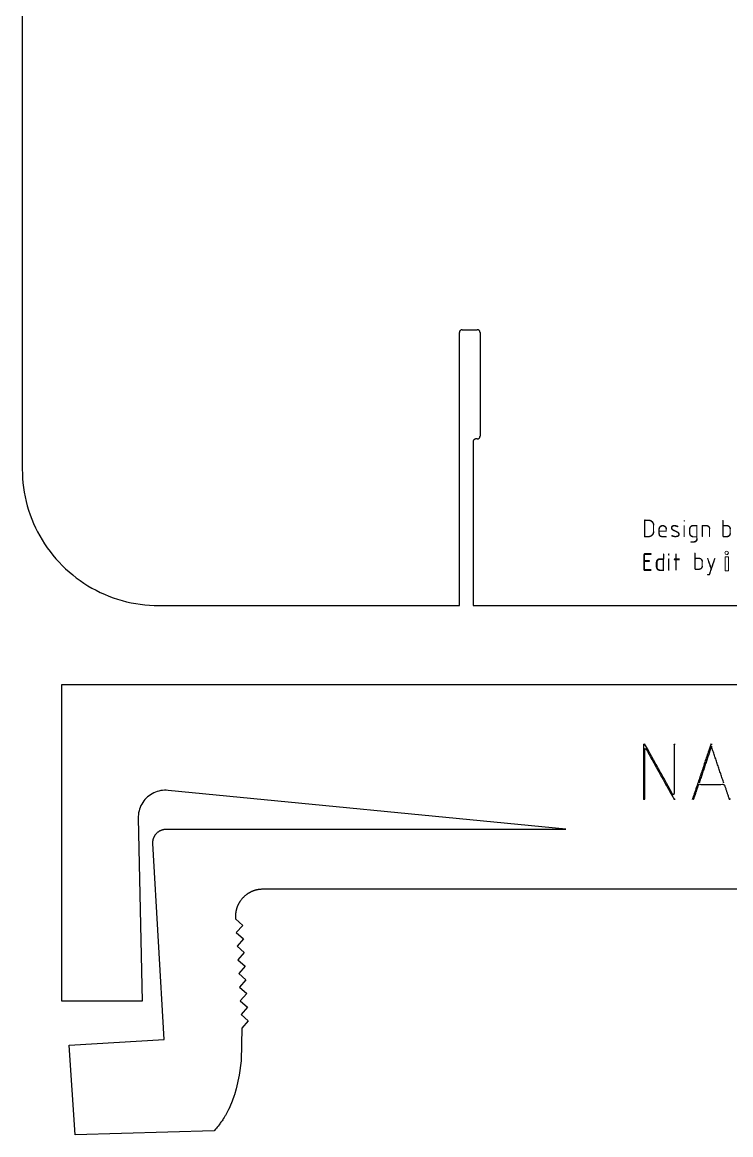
# Model space of a CAD drawing. Header units: millimetres. Extents: x -135 to -30, y -174 to 155.
# Drawn here: x -134.8 to -83, y -174.2 to -92.7 of the extents above; entities that cross this region are included whole.
import ezdxf

# ---------------------------------------------------------------- set-up
doc = ezdxf.new("R2010")
doc.units = ezdxf.units.MM
doc.header["$MEASUREMENT"] = 0
doc.layers.add('LAYER 03', color=5, linetype='Continuous')

msp = doc.modelspace()

# ---------------------------------------------------------------- linework, layer by layer
for p, q in [((-134.816, 10.378), (-134.816, -125.411)), ((-102.814, -115.383), (-102.816, -115.411)), ((-102.816, -123.011), (-102.816, -115.411)), ((-102.808, -115.355), (-102.814, -115.383)), ((-102.798, -115.328), (-102.808, -115.355)), ((-102.784, -115.303), (-102.798, -115.328)), ((-102.767, -115.28), (-102.784, -115.303)), ((-102.747, -115.26), (-102.767, -115.28)), ((-102.724, -115.243), (-102.747, -115.26)), ((-102.699, -115.229), (-102.724, -115.243)), ((-102.673, -115.219), (-102.699, -115.229)), ((-102.645, -115.213), (-102.673, -115.219)), ((-102.616, -115.211), (-102.645, -115.213)), ((-102.616, -115.211), (-101.516, -115.211)), ((-101.488, -115.213), (-101.516, -115.211)), ((-101.46, -115.219), (-101.488, -115.213)), ((-101.433, -115.229), (-101.46, -115.219)), ((-101.408, -115.243), (-101.433, -115.229)), ((-101.385, -115.26), (-101.408, -115.243)), ((-101.365, -115.28), (-101.385, -115.26)), ((-101.348, -115.303), (-101.365, -115.28)), ((-101.334, -115.328), (-101.348, -115.303)), ((-101.324, -115.355), (-101.334, -115.328)), ((-101.318, -115.383), (-101.324, -115.355)), ((-101.316, -115.411), (-101.318, -115.383)), ((-101.316, -115.411), (-101.316, -123.011)), ((-102.816, -135.411), (-102.816, -123.011)), ((-101.814, -123.383), (-101.816, -123.411)), ((-101.816, -123.411), (-101.816, -135.411)), ((-101.808, -123.355), (-101.814, -123.383)), ((-101.798, -123.328), (-101.808, -123.355)), ((-101.784, -123.303), (-101.798, -123.328)), ((-101.767, -123.28), (-101.784, -123.303)), ((-101.747, -123.26), (-101.767, -123.28)), ((-101.724, -123.243), (-101.747, -123.26)), ((-101.699, -123.229), (-101.724, -123.243)), ((-101.673, -123.219), (-101.699, -123.229)), ((-101.645, -123.213), (-101.673, -123.219)), ((-101.616, -123.211), (-101.645, -123.213)), ((-101.516, -123.211), (-101.616, -123.211)), ((-101.516, -123.211), (-101.488, -123.209)), ((-101.488, -123.209), (-101.46, -123.203)), ((-101.46, -123.203), (-101.433, -123.193)), ((-101.433, -123.193), (-101.408, -123.18)), ((-101.408, -123.18), (-101.385, -123.162)), ((-101.385, -123.162), (-101.365, -123.142)), ((-101.365, -123.142), (-101.348, -123.119)), ((-101.348, -123.119), (-101.334, -123.094)), ((-101.334, -123.094), (-101.324, -123.068)), ((-101.324, -123.068), (-101.318, -123.04)), ((-101.318, -123.04), (-101.316, -123.011)), ((-134.816, -125.411), (-134.81, -125.753)), ((-134.81, -125.753), (-134.793, -126.094)), ((-134.793, -126.094), (-134.764, -126.434)), ((-134.764, -126.434), (-134.723, -126.773)), ((-134.723, -126.773), (-134.671, -127.11)), ((-134.671, -127.11), (-134.607, -127.446)), ((-134.607, -127.446), (-134.532, -127.779)), ((-134.532, -127.779), (-134.445, -128.109)), ((-134.445, -128.109), (-134.348, -128.436)), ((-134.348, -128.436), (-134.239, -128.76)), ((-134.239, -128.76), (-134.119, -129.08)), ((-134.119, -129.08), (-133.988, -129.395)), ((-133.988, -129.395), (-133.847, -129.706)), ((-133.847, -129.706), (-133.695, -130.012)), ((-133.695, -130.012), (-133.533, -130.312)), ((-133.533, -130.312), (-133.36, -130.607)), ((-133.36, -130.607), (-133.178, -130.896)), ((-133.178, -130.896), (-132.986, -131.178)), ((-132.986, -131.178), (-132.784, -131.454)), ((-132.784, -131.454), (-132.573, -131.722)), ((-132.573, -131.722), (-132.353, -131.983)), ((-132.353, -131.983), (-132.125, -132.237)), ((-132.125, -132.237), (-131.887, -132.482)), ((-131.887, -132.482), (-131.642, -132.72)), ((-131.642, -132.72), (-131.388, -132.948)), ((-131.388, -132.948), (-131.127, -133.168)), ((-131.127, -133.168), (-130.859, -133.379)), ((-130.859, -133.379), (-130.583, -133.581)), ((-130.583, -133.581), (-130.301, -133.773)), ((-130.301, -133.773), (-130.012, -133.956)), ((-130.012, -133.956), (-129.717, -134.128)), ((-129.717, -134.128), (-129.417, -134.29)), ((-129.417, -134.29), (-129.111, -134.442)), ((-129.111, -134.442), (-128.8, -134.583)), ((-128.8, -134.583), (-128.485, -134.714)), ((-128.485, -134.714), (-128.165, -134.834)), ((-128.165, -134.834), (-127.841, -134.943)), ((-127.841, -134.943), (-127.514, -135.04)), ((-127.514, -135.04), (-127.184, -135.127)), ((-127.184, -135.127), (-126.851, -135.202)), ((-126.851, -135.202), (-126.515, -135.266)), ((-126.515, -135.266), (-126.178, -135.318)), ((-126.178, -135.318), (-125.839, -135.359)), ((-125.839, -135.359), (-125.499, -135.388)), ((-125.499, -135.388), (-125.158, -135.405)), ((-125.158, -135.405), (-124.816, -135.411)), ((-124.816, -135.411), (-102.816, -135.411)), ((-101.816, -135.411), (-63.816, -135.411)), ((-131.919, -164.382), (-131.919, -141.178)), ((-131.919, -141.178), (-82.379, -141.178)), ((-124.94, -149.024), (-125.067, -149.07)), ((-124.809, -148.988), (-124.94, -149.024)), ((-124.677, -148.96), (-124.809, -148.988)), ((-124.543, -148.941), (-124.677, -148.96)), ((-124.408, -148.931), (-124.543, -148.941)), ((-124.273, -148.931), (-124.408, -148.931)), ((-124.138, -148.939), (-124.273, -148.931)), ((-95.032, -151.773), (-124.138, -148.939)), ((-125.998, -149.824), (-126.069, -149.939)), ((-125.92, -149.714), (-125.998, -149.824)), ((-125.834, -149.609), (-125.92, -149.714)), ((-125.741, -149.511), (-125.834, -149.609)), ((-125.642, -149.419), (-125.741, -149.511)), ((-125.537, -149.334), (-125.642, -149.419)), ((-125.427, -149.256), (-125.537, -149.334)), ((-125.311, -149.186), (-125.427, -149.256)), ((-125.191, -149.124), (-125.311, -149.186)), ((-125.067, -149.07), (-125.191, -149.124)), ((-126.3, -150.571), (-126.319, -150.705)), ((-126.271, -150.439), (-126.3, -150.571)), ((-126.233, -150.309), (-126.271, -150.439)), ((-126.187, -150.182), (-126.233, -150.309)), ((-126.132, -150.058), (-126.187, -150.182)), ((-126.069, -149.939), (-126.132, -150.058)), ((-126.33, -150.84), (-126.332, -150.975)), ((-126.332, -150.975), (-126.029, -164.382)), ((-126.319, -150.705), (-126.33, -150.84)), ((-125.149, -152.313), (-125.137, -152.291)), ((-125.137, -152.291), (-125.125, -152.268)), ((-125.125, -152.268), (-125.111, -152.246)), ((-125.111, -152.246), (-125.098, -152.225)), ((-125.098, -152.225), (-125.083, -152.204)), ((-125.083, -152.204), (-125.061, -152.173)), ((-125.061, -152.173), (-125.038, -152.143)), ((-125.038, -152.143), (-125.014, -152.115)), ((-125.014, -152.115), (-124.989, -152.087)), ((-124.989, -152.087), (-124.963, -152.06)), ((-124.963, -152.06), (-124.935, -152.035)), ((-124.935, -152.035), (-124.907, -152.01)), ((-124.907, -152.01), (-124.878, -151.986)), ((-124.878, -151.986), (-124.857, -151.97)), ((-124.857, -151.97), (-124.837, -151.955)), ((-124.837, -151.955), (-124.816, -151.941)), ((-124.816, -151.941), (-124.794, -151.927)), ((-124.794, -151.927), (-124.772, -151.913)), ((-124.772, -151.913), (-124.75, -151.901)), ((-124.75, -151.901), (-124.727, -151.888)), ((-124.727, -151.888), (-124.704, -151.877)), ((-124.704, -151.877), (-124.681, -151.865)), ((-124.681, -151.865), (-124.657, -151.855)), ((-124.657, -151.855), (-124.634, -151.845)), ((-124.634, -151.845), (-124.61, -151.836)), ((-124.61, -151.836), (-124.585, -151.827)), ((-124.585, -151.827), (-124.561, -151.819)), ((-124.561, -151.819), (-124.536, -151.812)), ((-124.536, -151.812), (-124.511, -151.805)), ((-124.511, -151.805), (-124.486, -151.799)), ((-124.486, -151.799), (-124.461, -151.793)), ((-124.461, -151.793), (-124.436, -151.789)), ((-124.436, -151.789), (-124.411, -151.784)), ((-124.411, -151.784), (-124.374, -151.779)), ((-124.374, -151.779), (-124.336, -151.776)), ((-124.336, -151.776), (-124.299, -151.774)), ((-124.299, -151.774), (-124.261, -151.773)), ((-124.261, -151.773), (-122.261, -151.773)), ((-122.261, -151.773), (-95.032, -151.773)), ((-125.261, -152.757), (-125.26, -152.719)), ((-125.261, -152.794), (-125.261, -152.757)), ((-125.26, -152.831), (-125.261, -152.794)), ((-125.26, -152.719), (-125.257, -152.681)), ((-124.422, -167.175), (-125.26, -152.831)), ((-125.257, -152.681), (-125.254, -152.656)), ((-125.254, -152.656), (-125.251, -152.63)), ((-125.251, -152.63), (-125.247, -152.605)), ((-125.247, -152.605), (-125.242, -152.58)), ((-125.242, -152.58), (-125.237, -152.555)), ((-125.237, -152.555), (-125.231, -152.53)), ((-125.231, -152.53), (-125.225, -152.505)), ((-125.225, -152.505), (-125.217, -152.48)), ((-125.217, -152.48), (-125.21, -152.456)), ((-125.21, -152.456), (-125.201, -152.431)), ((-125.201, -152.431), (-125.192, -152.407)), ((-125.192, -152.407), (-125.182, -152.383)), ((-125.182, -152.383), (-125.172, -152.36)), ((-125.172, -152.36), (-125.161, -152.336)), ((-125.161, -152.336), (-125.149, -152.313)), ((-118.078, -156.374), (-118.101, -156.385)), ((-118.055, -156.363), (-118.078, -156.374)), ((-118.031, -156.352), (-118.055, -156.363)), ((-118.008, -156.342), (-118.031, -156.352)), ((-117.984, -156.331), (-118.008, -156.342)), ((-117.96, -156.322), (-117.984, -156.331)), ((-117.936, -156.312), (-117.96, -156.322)), ((-117.912, -156.303), (-117.936, -156.312)), ((-117.888, -156.294), (-117.912, -156.303)), ((-117.863, -156.286), (-117.888, -156.294)), ((-117.839, -156.278), (-117.863, -156.286)), ((-117.814, -156.27), (-117.839, -156.278)), ((-117.79, -156.262), (-117.814, -156.27)), ((-117.765, -156.255), (-117.79, -156.262)), ((-117.74, -156.248), (-117.765, -156.255)), ((-117.715, -156.241), (-117.74, -156.248)), ((-117.691, -156.235), (-117.715, -156.241)), ((-117.666, -156.229), (-117.691, -156.235)), ((-117.641, -156.224), (-117.666, -156.229)), ((-117.616, -156.218), (-117.641, -156.224)), ((-117.591, -156.213), (-117.616, -156.218)), ((-117.566, -156.209), (-117.591, -156.213)), ((-117.541, -156.205), (-117.566, -156.209)), ((-117.515, -156.201), (-117.541, -156.205)), ((-117.465, -156.194), (-117.515, -156.201)), ((-117.415, -156.188), (-117.465, -156.194)), ((-117.365, -156.184), (-117.415, -156.188)), ((-117.315, -156.18), (-117.365, -156.184)), ((-117.265, -156.179), (-117.315, -156.18)), ((-117.215, -156.178), (-117.265, -156.179)), ((-116.965, -156.178), (-117.215, -156.178)), ((-95.032, -156.178), (-116.965, -156.178)), ((-82.379, -156.178), (-95.032, -156.178)), ((-118.955, -157.191), (-118.967, -157.213)), ((-118.942, -157.168), (-118.955, -157.191)), ((-118.929, -157.146), (-118.942, -157.168)), ((-118.916, -157.125), (-118.929, -157.146)), ((-118.902, -157.103), (-118.916, -157.125)), ((-118.888, -157.082), (-118.902, -157.103)), ((-118.874, -157.06), (-118.888, -157.082)), ((-118.86, -157.039), (-118.874, -157.06)), ((-118.83, -156.998), (-118.86, -157.039)), ((-118.8, -156.958), (-118.83, -156.998)), ((-118.769, -156.918), (-118.8, -156.958)), ((-118.737, -156.88), (-118.769, -156.918)), ((-118.704, -156.842), (-118.737, -156.88)), ((-118.67, -156.806), (-118.704, -156.842)), ((-118.636, -156.77), (-118.67, -156.806)), ((-118.6, -156.735), (-118.636, -156.77)), ((-118.564, -156.701), (-118.6, -156.735)), ((-118.526, -156.667), (-118.564, -156.701)), ((-118.487, -156.635), (-118.526, -156.667)), ((-118.448, -156.603), (-118.487, -156.635)), ((-118.428, -156.587), (-118.448, -156.603)), ((-118.408, -156.572), (-118.428, -156.587)), ((-118.387, -156.557), (-118.408, -156.572)), ((-118.366, -156.542), (-118.387, -156.557)), ((-118.345, -156.528), (-118.366, -156.542)), ((-118.324, -156.513), (-118.345, -156.528)), ((-118.303, -156.499), (-118.324, -156.513)), ((-118.281, -156.485), (-118.303, -156.499)), ((-118.259, -156.472), (-118.281, -156.485)), ((-118.237, -156.459), (-118.259, -156.472)), ((-118.215, -156.446), (-118.237, -156.459)), ((-118.193, -156.433), (-118.215, -156.446)), ((-118.17, -156.42), (-118.193, -156.433)), ((-118.147, -156.408), (-118.17, -156.42)), ((-118.124, -156.396), (-118.147, -156.408)), ((-118.101, -156.385), (-118.124, -156.396)), ((-119.207, -157.994), (-119.211, -158.044)), ((-119.204, -157.968), (-119.207, -157.994)), ((-119.202, -157.943), (-119.204, -157.968)), ((-119.198, -157.918), (-119.202, -157.943)), ((-119.195, -157.893), (-119.198, -157.918)), ((-119.191, -157.867), (-119.195, -157.893)), ((-119.187, -157.842), (-119.191, -157.867)), ((-119.183, -157.817), (-119.187, -157.842)), ((-119.178, -157.792), (-119.183, -157.817)), ((-119.173, -157.766), (-119.178, -157.792)), ((-119.167, -157.741), (-119.173, -157.766)), ((-119.161, -157.716), (-119.167, -157.741)), ((-119.155, -157.691), (-119.161, -157.716)), ((-119.149, -157.666), (-119.155, -157.691)), ((-119.142, -157.642), (-119.149, -157.666)), ((-119.135, -157.617), (-119.142, -157.642)), ((-119.128, -157.592), (-119.135, -157.617)), ((-119.12, -157.567), (-119.128, -157.592)), ((-119.112, -157.543), (-119.12, -157.567)), ((-119.104, -157.518), (-119.112, -157.543)), ((-119.095, -157.494), (-119.104, -157.518)), ((-119.086, -157.47), (-119.095, -157.494)), ((-119.077, -157.446), (-119.086, -157.47)), ((-119.067, -157.422), (-119.077, -157.446)), ((-119.057, -157.398), (-119.067, -157.422)), ((-119.047, -157.374), (-119.057, -157.398)), ((-119.036, -157.351), (-119.047, -157.374)), ((-119.026, -157.327), (-119.036, -157.351)), ((-119.014, -157.304), (-119.026, -157.327)), ((-119.003, -157.281), (-119.014, -157.304)), ((-118.991, -157.258), (-119.003, -157.281)), ((-118.979, -157.235), (-118.991, -157.258)), ((-118.967, -157.213), (-118.979, -157.235)), ((-119.214, -158.095), (-119.215, -158.145)), ((-119.215, -158.145), (-119.215, -158.195)), ((-119.215, -158.195), (-119.214, -158.245)), ((-119.211, -158.044), (-119.214, -158.095)), ((-119.214, -158.245), (-119.212, -158.295)), ((-119.212, -158.295), (-119.209, -158.351)), ((-119.209, -158.351), (-118.68, -158.821)), ((-118.68, -158.821), (-119.15, -159.35)), ((-119.15, -159.35), (-118.622, -159.82)), ((-118.622, -159.82), (-119.092, -160.348)), ((-119.092, -160.348), (-118.564, -160.818)), ((-118.564, -160.818), (-119.034, -161.346)), ((-119.034, -161.346), (-118.505, -161.816)), ((-118.505, -161.816), (-118.975, -162.344)), ((-118.975, -162.344), (-118.447, -162.814)), ((-118.447, -162.814), (-118.917, -163.343)), ((-118.917, -163.343), (-118.389, -163.813)), ((-126.029, -164.382), (-131.919, -164.382)), ((-118.389, -163.813), (-118.859, -164.341)), ((-118.859, -164.341), (-118.33, -164.811)), ((-118.33, -164.811), (-118.8, -165.339)), ((-118.8, -165.339), (-118.272, -165.809)), ((-118.272, -165.809), (-118.742, -166.338)), ((-118.742, -166.338), (-118.796, -168.735)), ((-131.382, -167.584), (-124.422, -167.175)), ((-130.944, -174.152), (-131.382, -167.584)), ((-118.796, -168.735), (-118.936, -169.797)), ((-118.936, -169.797), (-119.152, -170.781)), ((-119.152, -170.781), (-119.289, -171.239)), ((-119.447, -171.685), (-119.62, -172.097)), ((-119.3, -171.271), (-119.447, -171.685)), ((-119.289, -171.239), (-119.3, -171.271)), ((-119.872, -172.599), (-119.947, -172.731)), ((-119.813, -172.49), (-119.872, -172.599)), ((-119.716, -172.299), (-119.813, -172.49)), ((-119.632, -172.122), (-119.716, -172.299)), ((-119.62, -172.097), (-119.632, -172.122)), ((-120.416, -173.43), (-120.48, -173.511)), ((-120.354, -173.347), (-120.416, -173.43)), ((-120.323, -173.305), (-120.354, -173.347)), ((-120.275, -173.24), (-120.323, -173.305)), ((-120.234, -173.181), (-120.275, -173.24)), ((-120.193, -173.122), (-120.234, -173.181)), ((-120.148, -173.055), (-120.193, -173.122)), ((-120.107, -172.991), (-120.148, -173.055)), ((-120.035, -172.879), (-120.107, -172.991)), ((-119.986, -172.797), (-120.035, -172.879)), ((-119.947, -172.731), (-119.986, -172.797)), ((-120.783, -173.86), (-130.944, -174.152)), ((-120.679, -173.746), (-120.783, -173.86)), ((-120.612, -173.669), (-120.679, -173.746)), ((-120.546, -173.591), (-120.612, -173.669)), ((-120.48, -173.511), (-120.546, -173.591))]:
    msp.add_line(p, q)
at = {"layer": 'LAYER 03', "lineweight": 0}
for p, q in [((-83.139, -131.845), (-83.38, -131.845)), ((-83.38, -131.845), (-83.38, -132.856)), ((-83.139, -132.856), (-83.139, -131.845)), ((-83.38, -132.856), (-83.139, -132.856))]:
    msp.add_line(p, q, dxfattribs=at)
for points, degree, knots in [([(-88.596, -129.526), (-88.596, -129.355), (-88.73, -129.243), (-88.844, -129.147), (-88.972, -129.147), (-89.128, -129.147), (-89.283, -129.147), (-89.283, -129.758), (-89.283, -130.368), (-89.128, -130.368), (-88.972, -130.368), (-88.845, -130.368), (-88.73, -130.273), (-88.596, -130.162), (-88.596, -129.99)], 2, [-7, -7, -7, -6, -6, -5, -5, -4, -4, -3, -3, -2, -2, -1, -1, 0, 0, 0]), ([(-88.621, -129.992), (-88.621, -129.761), (-88.621, -129.53), (-88.621, -129.372), (-88.746, -129.269), (-88.854, -129.18), (-88.972, -129.18), (-89.114, -129.18), (-89.256, -129.18), (-89.256, -129.762), (-89.256, -130.344), (-89.114, -130.344), (-88.972, -130.344), (-88.852, -130.344), (-88.746, -130.254), (-88.621, -130.151), (-88.621, -129.992)], 2, [0, 0, 0, 1, 1, 2, 2, 3, 3, 4, 4, 5, 5, 6, 6, 7, 7, 8, 8, 8]), ([(-86.348, -129.17), (-86.361, -129.17), (-86.375, -129.17), (-86.375, -129.203), (-86.375, -129.236), (-86.361, -129.236), (-86.348, -129.236)], 2, [-3, -3, -3, -2, -2, -1, -1, 0, 0, 0]), ([(-82.991, -129.797), (-82.991, -129.696), (-83.063, -129.624), (-83.134, -129.553), (-83.236, -129.553), (-83.378, -129.553), (-83.52, -129.553), (-83.52, -129.361), (-83.52, -129.17), (-83.534, -129.17), (-83.547, -129.17), (-83.547, -129.769), (-83.547, -130.368), (-83.391, -130.368), (-83.236, -130.368), (-83.134, -130.368), (-83.063, -130.298), (-82.991, -130.227), (-82.991, -130.126)], 2, [-9, -9, -9, -8, -8, -7, -7, -6, -6, -5, -5, -4, -4, -3, -3, -2, -2, -1, -1, 0, 0, 0]), ([(-87.666, -129.826), (-87.666, -129.71), (-87.748, -129.629), (-87.829, -129.547), (-87.945, -129.547), (-88.06, -129.547), (-88.142, -129.629), (-88.223, -129.71), (-88.223, -129.826), (-88.223, -129.958), (-88.223, -130.091), (-88.223, -130.254), (-88.153, -130.317), (-88.096, -130.368), (-87.964, -130.368), (-87.822, -130.368), (-87.68, -130.368), (-87.68, -130.356), (-87.68, -130.344), (-87.822, -130.344), (-87.964, -130.344), (-88.086, -130.344), (-88.136, -130.298), (-88.196, -130.243), (-88.196, -130.091), (-88.196, -130.031), (-88.196, -129.972), (-87.931, -129.972), (-87.666, -129.972)], 2, [-14, -14, -14, -13, -13, -12, -12, -11, -11, -10, -10, -9, -9, -8, -8, -7, -7, -6, -6, -5, -5, -4, -4, -3, -3, -2, -2, -1, -1, 0, 0, 0]), ([(-87.693, -129.947), (-87.693, -129.888), (-87.693, -129.828), (-87.693, -129.723), (-87.767, -129.65), (-87.84, -129.576), (-87.945, -129.576), (-88.049, -129.576), (-88.123, -129.65), (-88.196, -129.724), (-88.196, -129.828), (-88.196, -129.888), (-88.196, -129.947)], 2, [0, 0, 0, 1, 1, 2, 2, 3, 3, 4, 4, 5, 5, 6, 6, 6]), ([(-86.743, -130.19), (-86.743, -130.105), (-86.808, -130.053), (-86.875, -130.015), (-86.941, -129.981), (-87.006, -129.946), (-87.071, -129.916), (-87.179, -129.864), (-87.203, -129.848), (-87.272, -129.801), (-87.272, -129.726), (-87.272, -129.573), (-87.086, -129.573), (-87.03, -129.573), (-86.843, -129.637), (-86.837, -129.626), (-86.831, -129.614), (-86.957, -129.547), (-87.086, -129.547), (-87.299, -129.547), (-87.299, -129.726), (-87.299, -129.836), (-87.165, -129.901), (-87.068, -129.948), (-86.97, -129.995), (-86.857, -130.05), (-86.838, -130.064), (-86.769, -130.114), (-86.769, -130.19), (-86.769, -130.344), (-87.021, -130.344), (-87.122, -130.344), (-87.28, -130.278), (-87.285, -130.29), (-87.29, -130.302), (-87.138, -130.368), (-87.021, -130.368), (-86.743, -130.368), (-86.743, -130.19)], 2, [-19, -19, -19, -18, -18, -17, -17, -16, -16, -15, -15, -14, -14, -13, -13, -12, -12, -11, -11, -10, -10, -9, -9, -8, -8, -7, -7, -6, -6, -5, -5, -4, -4, -3, -3, -2, -2, -1, -1, 0, 0, 0]), ([(-86.348, -129.563), (-86.361, -129.563), (-86.375, -129.563), (-86.375, -129.96), (-86.375, -130.356), (-86.361, -130.356), (-86.348, -130.356)], 2, [-3, -3, -3, -2, -2, -1, -1, 0, 0, 0]), ([(-85.419, -129.547), (-85.575, -129.547), (-85.731, -129.547), (-85.833, -129.547), (-85.905, -129.619), (-85.975, -129.69), (-85.975, -129.793), (-85.975, -129.958), (-85.975, -130.124), (-85.975, -130.227), (-85.905, -130.298), (-85.834, -130.368), (-85.731, -130.368), (-85.588, -130.368), (-85.446, -130.368), (-85.446, -130.428), (-85.446, -130.489), (-85.446, -130.74), (-85.713, -130.74), (-85.805, -130.74), (-85.896, -130.74), (-85.896, -130.754), (-85.896, -130.767), (-85.805, -130.767), (-85.713, -130.767), (-85.419, -130.767), (-85.419, -130.489)], 2, [-13, -13, -13, -12, -12, -11, -11, -10, -10, -9, -9, -8, -8, -7, -7, -6, -6, -5, -5, -4, -4, -3, -3, -2, -2, -1, -1, 0, 0, 0]), ([(-85.446, -130.344), (-85.446, -129.96), (-85.446, -129.576), (-85.588, -129.576), (-85.731, -129.576), (-85.822, -129.576), (-85.886, -129.64), (-85.949, -129.703), (-85.949, -129.795), (-85.949, -129.96), (-85.949, -130.125), (-85.949, -130.217), (-85.886, -130.28), (-85.822, -130.344), (-85.731, -130.344)], 2, [0, 0, 0, 1, 1, 2, 2, 3, 3, 4, 4, 5, 5, 6, 6, 7, 7, 7]), ([(-84.495, -129.793), (-84.495, -129.691), (-84.567, -129.619), (-84.639, -129.547), (-84.74, -129.547), (-84.896, -129.547), (-85.052, -129.547), (-85.052, -129.951), (-85.052, -130.356), (-85.038, -130.356), (-85.025, -130.356), (-85.025, -129.966), (-85.025, -129.576), (-84.882, -129.576), (-84.74, -129.576), (-84.65, -129.576), (-84.586, -129.64), (-84.522, -129.704), (-84.522, -129.795), (-84.522, -130.076), (-84.522, -130.356), (-84.509, -130.356), (-84.495, -130.356)], 2, [-11, -11, -11, -10, -10, -9, -9, -8, -8, -7, -7, -6, -6, -5, -5, -4, -4, -3, -3, -2, -2, -1, -1, 0, 0, 0]), ([(-83.018, -130.125), (-83.018, -129.96), (-83.018, -129.795), (-83.018, -129.704), (-83.082, -129.64), (-83.145, -129.576), (-83.236, -129.576), (-83.378, -129.576), (-83.52, -129.576), (-83.52, -129.96), (-83.52, -130.344), (-83.378, -130.344), (-83.236, -130.344), (-83.145, -130.344), (-83.082, -130.28), (-83.018, -130.217), (-83.018, -130.125)], 2, [0, 0, 0, 1, 1, 2, 2, 3, 3, 4, 4, 5, 5, 6, 6, 7, 7, 8, 8, 8]), ([(-85.036, -132.187), (-85.036, -132.086), (-85.108, -132.015), (-85.18, -131.943), (-85.281, -131.943), (-85.423, -131.943), (-85.565, -131.943), (-85.565, -131.752), (-85.565, -131.56), (-85.579, -131.56), (-85.592, -131.56), (-85.592, -132.159), (-85.592, -132.758), (-85.437, -132.758), (-85.281, -132.758), (-85.18, -132.758), (-85.108, -132.688), (-85.036, -132.617), (-85.036, -132.516)], 2, [-9, -9, -9, -8, -8, -7, -7, -6, -6, -5, -5, -4, -4, -3, -3, -2, -2, -1, -1, 0, 0, 0]), ([(-84.138, -131.952), (-84.264, -132.328), (-84.39, -132.705), (-84.516, -132.327), (-84.642, -131.948), (-84.655, -131.952), (-84.667, -131.956), (-84.536, -132.352), (-84.404, -132.747), (-84.468, -132.939), (-84.532, -133.13), (-84.593, -133.13), (-84.655, -133.13), (-84.655, -133.144), (-84.655, -133.157), (-84.584, -133.157), (-84.513, -133.157), (-84.313, -132.559), (-84.113, -131.96)], 2, [-9, -9, -9, -8, -8, -7, -7, -6, -6, -5, -5, -4, -4, -3, -3, -2, -2, -1, -1, 0, 0, 0]), ([(-83.259, -131.677), (-83.259, -131.677), (-83.139, -131.684), (-83.139, -131.556), (-83.139, -131.465), (-83.201, -131.419), (-83.259, -131.417), (-83.318, -131.415), (-83.388, -131.465), (-83.388, -131.543), (-83.388, -131.634), (-83.337, -131.677), (-83.259, -131.677)], 3, [0, 0, 0, 0, 1, 1, 1, 2, 2, 2, 3, 3, 3, 4, 4, 4, 4]), ([(-85.063, -132.515), (-85.063, -132.35), (-85.063, -132.185), (-85.063, -132.094), (-85.127, -132.03), (-85.19, -131.967), (-85.281, -131.967), (-85.423, -131.967), (-85.565, -131.967), (-85.565, -132.35), (-85.565, -132.734), (-85.423, -132.734), (-85.281, -132.734), (-85.19, -132.734), (-85.127, -132.671), (-85.063, -132.607), (-85.063, -132.515)], 2, [0, 0, 0, 1, 1, 2, 2, 3, 3, 4, 4, 5, 5, 6, 6, 7, 7, 8, 8, 8])]:
    msp.add_open_spline(points, degree=degree, knots=knots, dxfattribs=at)
at = {"layer": 'LAYER 03'}
for points, knots in [([(-88.785, -132.784), (-89.037, -132.784), (-89.289, -132.784), (-89.289, -132.472), (-89.289, -132.16), (-89.102, -132.16), (-88.914, -132.16), (-88.914, -132.147), (-88.914, -132.134), (-89.102, -132.134), (-89.289, -132.134), (-89.289, -131.888), (-89.289, -131.642), (-89.037, -131.642), (-88.785, -131.642), (-88.785, -131.628), (-88.785, -131.615), (-89.05, -131.615), (-89.315, -131.615), (-89.315, -132.211), (-89.315, -132.807), (-89.05, -132.807), (-88.785, -132.807)], [-11, -11, -11, -10, -10, -9, -9, -8, -8, -7, -7, -6, -6, -5, -5, -4, -4, -3, -3, -2, -2, -1, -1, 0, 0, 0]), ([(-87.869, -131.637), (-87.882, -131.637), (-87.895, -131.637), (-87.895, -131.824), (-87.895, -132.011), (-88.034, -132.011), (-88.173, -132.011), (-88.273, -132.011), (-88.343, -132.081), (-88.412, -132.15), (-88.412, -132.249), (-88.412, -132.41), (-88.412, -132.571), (-88.412, -132.67), (-88.343, -132.739), (-88.274, -132.807), (-88.173, -132.807), (-88.021, -132.807), (-87.869, -132.807)], [-9, -9, -9, -8, -8, -7, -7, -6, -6, -5, -5, -4, -4, -3, -3, -2, -2, -1, -1, 0, 0, 0]), ([(-87.483, -131.637), (-87.497, -131.637), (-87.51, -131.637), (-87.51, -131.669), (-87.51, -131.701), (-87.497, -131.701), (-87.483, -131.701)], [-3, -3, -3, -2, -2, -1, -1, 0, 0, 0]), ([(-86.719, -132.011), (-86.842, -132.011), (-86.965, -132.011), (-86.965, -131.824), (-86.965, -131.637), (-86.977, -131.637), (-86.99, -131.637), (-86.99, -131.824), (-86.99, -132.011), (-87.048, -132.011), (-87.107, -132.011), (-87.107, -132.024), (-87.107, -132.036), (-87.048, -132.036), (-86.99, -132.036), (-86.99, -132.416), (-86.99, -132.796), (-86.977, -132.796), (-86.965, -132.796), (-86.965, -132.416), (-86.965, -132.036), (-86.842, -132.036), (-86.719, -132.036)], [-11, -11, -11, -10, -10, -9, -9, -8, -8, -7, -7, -6, -6, -5, -5, -4, -4, -3, -3, -2, -2, -1, -1, 0, 0, 0]), ([(-87.895, -132.784), (-87.895, -132.409), (-87.895, -132.034), (-88.034, -132.034), (-88.173, -132.034), (-88.262, -132.034), (-88.325, -132.096), (-88.386, -132.158), (-88.386, -132.248), (-88.386, -132.409), (-88.386, -132.57), (-88.386, -132.66), (-88.325, -132.722), (-88.262, -132.784), (-88.173, -132.784)], [0, 0, 0, 1, 1, 2, 2, 3, 3, 4, 4, 5, 5, 6, 6, 7, 7, 7]), ([(-87.483, -132.021), (-87.497, -132.021), (-87.51, -132.021), (-87.51, -132.409), (-87.51, -132.796), (-87.497, -132.796), (-87.483, -132.796)], [-3, -3, -3, -2, -2, -1, -1, 0, 0, 0]), ([(-87.021, -145.574), (-87.065, -145.574), (-87.108, -145.574), (-87.108, -147.49), (-87.108, -149.407), (-88.177, -147.49), (-89.247, -145.574), (-89.295, -145.574), (-89.343, -145.574), (-89.343, -147.576), (-89.343, -149.579), (-89.298, -149.579), (-89.253, -149.579), (-89.253, -147.662), (-89.253, -145.746), (-88.185, -147.662), (-87.118, -149.579), (-87.07, -149.579), (-87.021, -149.579)], [-9, -9, -9, -8, -8, -7, -7, -6, -6, -5, -5, -4, -4, -3, -3, -2, -2, -1, -1, 0, 0, 0]), ([(-84.329, -145.574), (-84.376, -145.574), (-84.423, -145.574), (-85.091, -147.566), (-85.759, -149.558), (-85.716, -149.569), (-85.674, -149.579), (-85.492, -149.039), (-85.31, -148.498), (-84.376, -148.498), (-83.442, -148.498), (-83.261, -149.039), (-83.079, -149.579), (-83.036, -149.569), (-82.994, -149.558)], [-7, -7, -7, -6, -6, -5, -5, -4, -4, -3, -3, -2, -2, -1, -1, 0, 0, 0]), ([(-83.469, -148.416), (-83.923, -147.064), (-84.378, -145.712), (-84.83, -147.064), (-85.283, -148.416)], [0, 0, 0, 1, 1, 2, 2, 2])]:
    msp.add_open_spline(points, degree=2, knots=knots, dxfattribs=at)

doc.saveas('drawing.dxf')
